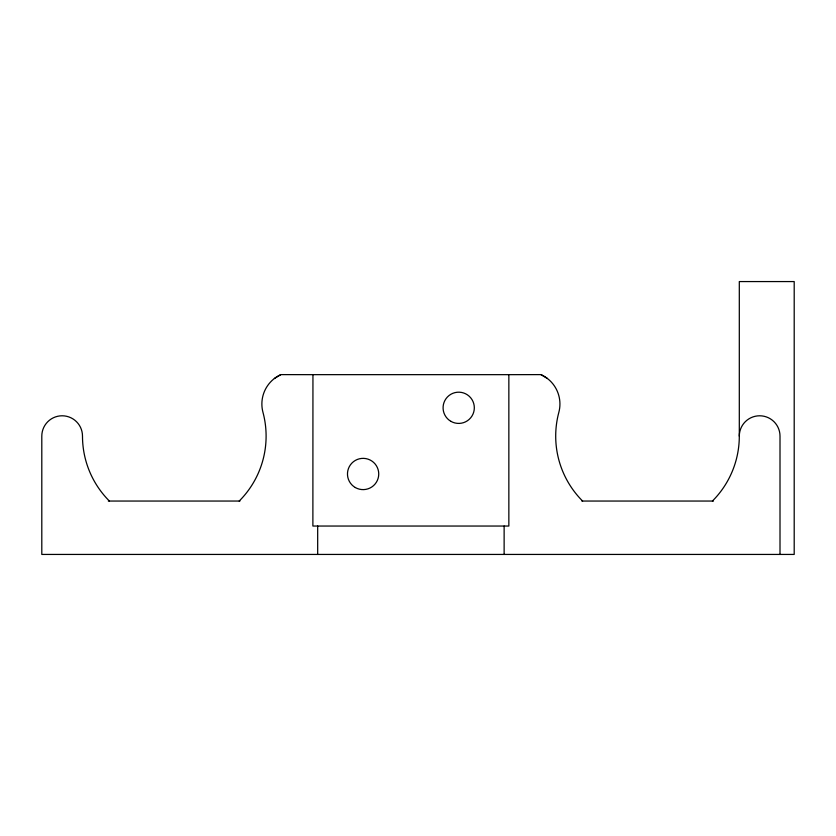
<?xml version="1.0" encoding="UTF-8"?>
<svg xmlns="http://www.w3.org/2000/svg" width="836" height="836" viewBox="0 0 836 836"><rect width="100%" height="100%" fill="white"/><g stroke="black" fill="none" stroke-linecap="round" stroke-linejoin="round"><path stroke-width="1.25" d="M274.375 378.509L280.844 374.612L312.946 374.664L312.883 526.043L508.852 526.043L508.852 374.664L540.955 374.612L547.423 378.509M312.946 374.653L508.852 374.664M108.325 501.046L239.932 501.046M581.877 501.046L713.484 501.046M780.009 554.435L780.009 436.131A20.346 20.346 0 0 0 759.652 415.785A20.346 20.346 0 0 0 739.306 436.131A91.803 91.803 0 0 1 712.418 501.046M739.306 436.131L739.306 281.565L794.2 281.565L794.2 554.435L41.8 554.435L41.8 436.131A20.346 20.346 0 0 1 62.146 415.785A20.346 20.346 0 0 1 82.492 436.131A91.803 91.803 0 0 0 109.38 501.046M504.129 526.043L504.129 554.435M317.68 526.043L317.68 554.435M239.211 501.046A91.803 91.803 0 0 0 262.974 412.367A32.27 32.27 0 0 1 280.844 374.612M540.955 374.612A32.27 32.27 0 0 1 558.835 412.367A91.803 91.803 0 0 0 582.587 501.046M355.29 487.524A15.633 15.633 0 0 0 378.739 473.981A15.633 15.633 0 0 0 355.29 460.448A15.633 15.633 0 0 0 355.29 487.524M450.886 421.334A15.633 15.633 0 0 0 474.325 407.801A15.633 15.633 0 0 0 450.886 394.268A15.633 15.633 0 0 0 450.886 421.334"/></g></svg>
